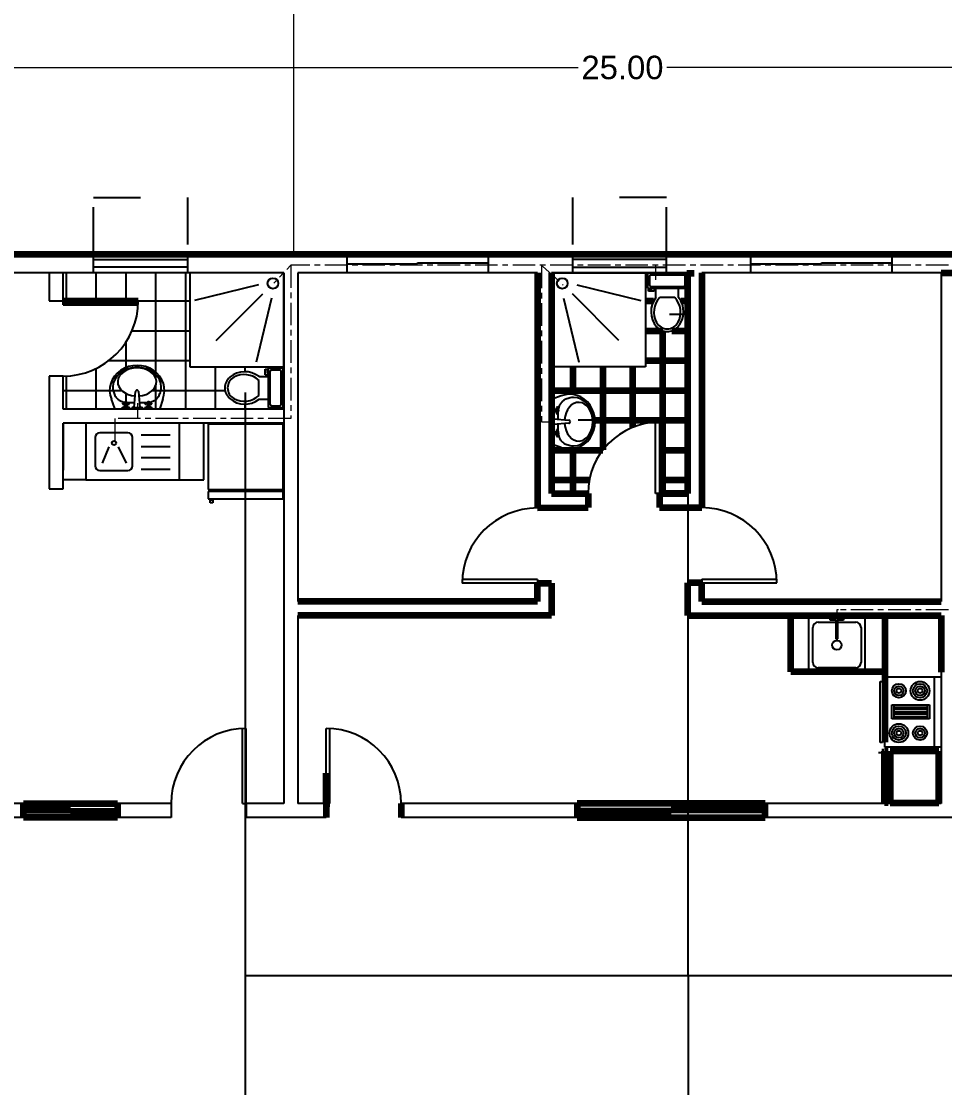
# Model space of a CAD drawing. Header units: millimetres. Extents: x 2391 to 3323, y 1596 to 2537.
# Drawn here: x 2955.67 to 2975.33, y 2192.77 to 2215.47 of the extents above; entities that cross this region are included whole.
import ezdxf

# ---------------------------------------------------------------- set-up
doc = ezdxf.new("R2010")
doc.units = ezdxf.units.MM
for name, pattern in [('ACAD_ISO08W100', [36, 24, -3, 6, -3]), ('DASHED2', [9.525, 6.35, -3.175]), ('JIS_02_1.0', [2, 1, -1])]:
    doc.linetypes.add(name, pattern=pattern)
for name, color, linetype in [('ASCENSORE - ELEVATOR', 160, 'Continuous'), ('BATH', 171, 'Continuous'), ('dimensions', 203, 'Continuous'), ('doors', 31, 'Continuous'), ('exterior wall', 140, 'Continuous'), ('furnitures', 40, 'Continuous'), ('interior wall', 191, 'Continuous'), ('Lightning text', 211, 'Continuous'), ('Plumbing symbols', 30, 'Continuous'), ('stairs', 123, 'Continuous'), ('windows', 241, 'Continuous')]:
    doc.layers.add(name, color=color, linetype=linetype)
doc.styles.get("Standard").update_dxf_attribs({"font": 'arial.ttf'})

msp = doc.modelspace()

# ---------------------------------------------------------------- linework, layer by layer
at = {"color": 0, "linetype": 'ByBlock'}
for p, q in [((2961.259, 2210.116), (2959.259, 2210.116)), ((2959.259, 2210.116), (2959.259, 2208.116)), ((2961.259, 2208.116), (2961.259, 2210.116)), ((2966.959, 2210.116), (2968.959, 2210.116)), ((2966.959, 2208.116), (2966.959, 2210.116)), ((2968.959, 2210.116), (2968.959, 2208.116)), ((2969.006, 2210.106), (2969.006, 2209.786)), ((2969.846, 2210.106), (2969.006, 2210.106)), ((2969.766, 2210.066), (2969.086, 2210.066)), ((2969.846, 2209.786), (2969.846, 2210.106)), ((2960.717, 2209.857), (2959.354, 2209.529)), ((2967.501, 2209.857), (2968.865, 2209.529)), ((2969.046, 2210.026), (2969.046, 2209.866)), ((2969.806, 2209.866), (2969.806, 2210.026)), ((2959.82, 2208.677), (2960.81, 2209.667)), ((2968.398, 2208.677), (2967.408, 2209.667)), ((2969.006, 2209.786), (2969.846, 2209.786)), ((2969.026, 2209.726), (2969.026, 2209.766)), ((2969.026, 2209.766), (2969.106, 2209.766)), ((2969.146, 2209.726), (2969.026, 2209.726)), ((2969.086, 2209.826), (2969.766, 2209.826)), ((2969.106, 2209.766), (2969.106, 2209.786)), ((2969.146, 2209.786), (2969.146, 2209.726)), ((2969.186, 2209.592), (2969.186, 2209.786)), ((2969.666, 2209.592), (2969.666, 2209.786)), ((2961, 2209.574), (2960.673, 2208.21)), ((2967.218, 2209.574), (2967.546, 2208.21)), ((2969.586, 2209.592), (2969.266, 2209.592)), ((2959.259, 2208.116), (2961.259, 2208.116)), ((2960.865, 2208.065), (2960.905, 2208.065)), ((2960.865, 2207.945), (2960.865, 2208.065)), ((2960.905, 2208.065), (2960.905, 2207.985)), ((2960.925, 2208.085), (2960.925, 2207.245)), ((2961.245, 2208.085), (2960.925, 2208.085)), ((2961.165, 2208.045), (2961.005, 2208.045)), ((2961.245, 2207.245), (2961.245, 2208.085)), ((2968.959, 2208.116), (2966.959, 2208.116)), ((2960.731, 2207.905), (2960.925, 2207.905)), ((2960.731, 2207.505), (2960.731, 2207.825)), ((2960.925, 2207.945), (2960.865, 2207.945)), ((2960.905, 2207.985), (2960.925, 2207.985)), ((2960.965, 2208.005), (2960.965, 2207.325)), ((2961.205, 2207.325), (2961.205, 2208.005)), ((2957.617, 2207.682), (2957.618, 2207.669)), ((2957.618, 2207.669), (2957.621, 2207.642)), ((2957.621, 2207.642), (2957.626, 2207.617)), ((2957.626, 2207.617), (2957.631, 2207.591)), ((2957.631, 2207.591), (2957.638, 2207.567)), ((2958.074, 2207.25), (2958.104, 2207.587)), ((2958.105, 2207.597), (2958.104, 2207.587)), ((2958.11, 2207.605), (2958.105, 2207.597)), ((2958.116, 2207.612), (2958.11, 2207.605)), ((2958.125, 2207.616), (2958.116, 2207.612)), ((2958.134, 2207.617), (2958.125, 2207.616)), ((2958.143, 2207.616), (2958.134, 2207.617)), ((2958.152, 2207.612), (2958.143, 2207.616)), ((2958.158, 2207.605), (2958.152, 2207.612)), ((2958.162, 2207.597), (2958.158, 2207.605)), ((2958.164, 2207.587), (2958.162, 2207.597)), ((2958.164, 2207.587), (2958.194, 2207.25)), ((2958.63, 2207.567), (2958.636, 2207.591)), ((2958.636, 2207.591), (2958.642, 2207.617)), ((2958.642, 2207.617), (2958.646, 2207.642)), ((2958.646, 2207.642), (2958.65, 2207.669)), ((2958.65, 2207.669), (2958.651, 2207.682)), ((2957.586, 2207.423), (2957.651, 2207.227)), ((2957.638, 2207.567), (2957.646, 2207.544)), ((2957.646, 2207.544), (2957.654, 2207.523)), ((2957.654, 2207.523), (2957.663, 2207.503)), ((2957.654, 2207.523), (2957.654, 2207.523)), ((2957.663, 2207.503), (2957.674, 2207.485)), ((2957.674, 2207.485), (2957.685, 2207.468)), ((2957.685, 2207.468), (2957.696, 2207.453)), ((2957.696, 2207.453), (2957.709, 2207.439)), ((2957.709, 2207.439), (2957.722, 2207.427)), ((2957.722, 2207.427), (2957.736, 2207.415)), ((2957.736, 2207.415), (2957.751, 2207.405)), ((2957.751, 2207.405), (2957.766, 2207.396)), ((2957.751, 2207.405), (2957.751, 2207.405)), ((2957.766, 2207.396), (2957.782, 2207.388)), ((2957.782, 2207.388), (2957.799, 2207.381)), ((2957.799, 2207.381), (2957.815, 2207.375)), ((2957.815, 2207.375), (2957.832, 2207.369)), ((2957.823, 2207.342), (2957.821, 2207.335)), ((2957.829, 2207.348), (2957.823, 2207.342)), ((2957.836, 2207.35), (2957.829, 2207.348)), ((2957.832, 2207.369), (2957.849, 2207.365)), ((2957.844, 2207.348), (2957.836, 2207.35)), ((2957.849, 2207.342), (2957.844, 2207.348)), ((2957.849, 2207.365), (2957.865, 2207.361)), ((2957.849, 2207.342), (2957.867, 2207.342)), ((2957.851, 2207.335), (2957.849, 2207.342)), ((2957.865, 2207.361), (2957.872, 2207.36)), ((2957.868, 2207.35), (2957.866, 2207.335)), ((2957.874, 2207.365), (2957.868, 2207.35)), ((2957.884, 2207.37), (2957.874, 2207.365)), ((2957.883, 2207.342), (2957.881, 2207.335)), ((2957.889, 2207.348), (2957.883, 2207.342)), ((2957.896, 2207.372), (2957.884, 2207.37)), ((2957.896, 2207.35), (2957.889, 2207.348)), ((2957.908, 2207.37), (2957.896, 2207.372)), ((2957.904, 2207.348), (2957.896, 2207.35)), ((2957.909, 2207.342), (2957.904, 2207.348)), ((2957.919, 2207.365), (2957.908, 2207.37)), ((2957.911, 2207.335), (2957.909, 2207.342)), ((2957.924, 2207.35), (2957.919, 2207.365)), ((2957.923, 2207.353), (2957.942, 2207.352)), ((2957.926, 2207.335), (2957.924, 2207.35)), ((2957.926, 2207.342), (2957.943, 2207.342)), ((2957.943, 2207.342), (2957.941, 2207.335)), ((2957.942, 2207.352), (2957.957, 2207.352)), ((2957.949, 2207.348), (2957.943, 2207.342)), ((2957.956, 2207.35), (2957.949, 2207.348)), ((2957.964, 2207.348), (2957.956, 2207.35)), ((2957.957, 2207.352), (2957.972, 2207.352)), ((2957.969, 2207.342), (2957.964, 2207.348)), ((2957.971, 2207.335), (2957.969, 2207.342)), ((2957.972, 2207.352), (2957.987, 2207.352)), ((2957.987, 2207.352), (2958.002, 2207.352)), ((2958.002, 2207.352), (2958.018, 2207.352)), ((2958.002, 2207.352), (2958.002, 2207.352)), ((2958.018, 2207.352), (2958.034, 2207.352)), ((2958.034, 2207.352), (2958.05, 2207.352)), ((2958.05, 2207.352), (2958.066, 2207.351)), ((2958.066, 2207.351), (2958.083, 2207.351)), ((2958.185, 2207.351), (2958.204, 2207.351)), ((2958.204, 2207.351), (2958.218, 2207.351)), ((2958.218, 2207.351), (2958.233, 2207.351)), ((2958.233, 2207.351), (2958.249, 2207.351)), ((2958.249, 2207.351), (2958.264, 2207.351)), ((2958.249, 2207.351), (2958.249, 2207.351)), ((2958.264, 2207.351), (2958.28, 2207.351)), ((2958.28, 2207.351), (2958.297, 2207.352)), ((2958.297, 2207.352), (2958.313, 2207.352)), ((2958.303, 2207.342), (2958.301, 2207.335)), ((2958.309, 2207.348), (2958.303, 2207.342)), ((2958.316, 2207.35), (2958.309, 2207.348)), ((2958.313, 2207.352), (2958.33, 2207.353)), ((2958.324, 2207.348), (2958.316, 2207.35)), ((2958.329, 2207.342), (2958.324, 2207.348)), ((2958.331, 2207.335), (2958.329, 2207.342)), ((2958.329, 2207.342), (2958.347, 2207.342)), ((2958.33, 2207.353), (2958.348, 2207.354)), ((2958.348, 2207.35), (2958.346, 2207.335)), ((2958.354, 2207.365), (2958.348, 2207.35)), ((2958.348, 2207.354), (2958.35, 2207.354)), ((2958.365, 2207.37), (2958.354, 2207.365)), ((2958.363, 2207.342), (2958.361, 2207.335)), ((2958.369, 2207.348), (2958.363, 2207.342)), ((2958.376, 2207.372), (2958.365, 2207.37)), ((2958.376, 2207.35), (2958.369, 2207.348)), ((2958.388, 2207.37), (2958.376, 2207.372)), ((2958.384, 2207.348), (2958.376, 2207.35)), ((2958.389, 2207.342), (2958.384, 2207.348)), ((2958.399, 2207.365), (2958.388, 2207.37)), ((2958.391, 2207.335), (2958.389, 2207.342)), ((2958.405, 2207.35), (2958.399, 2207.365)), ((2958.4, 2207.361), (2958.417, 2207.365)), ((2958.406, 2207.335), (2958.405, 2207.35)), ((2958.406, 2207.342), (2958.423, 2207.342)), ((2958.417, 2207.365), (2958.435, 2207.369)), ((2958.423, 2207.342), (2958.421, 2207.335)), ((2958.429, 2207.348), (2958.423, 2207.342)), ((2958.436, 2207.35), (2958.429, 2207.348)), ((2958.435, 2207.369), (2958.452, 2207.375)), ((2958.444, 2207.348), (2958.436, 2207.35)), ((2958.449, 2207.342), (2958.444, 2207.348)), ((2958.451, 2207.335), (2958.449, 2207.342)), ((2958.452, 2207.375), (2958.469, 2207.381)), ((2958.469, 2207.381), (2958.485, 2207.388)), ((2958.485, 2207.388), (2958.501, 2207.396)), ((2958.501, 2207.396), (2958.517, 2207.405)), ((2958.517, 2207.405), (2958.532, 2207.415)), ((2958.517, 2207.405), (2958.517, 2207.405)), ((2958.532, 2207.415), (2958.546, 2207.427)), ((2958.546, 2207.427), (2958.559, 2207.439)), ((2958.559, 2207.439), (2958.571, 2207.453)), ((2958.571, 2207.453), (2958.583, 2207.468)), ((2958.583, 2207.468), (2958.594, 2207.485)), ((2958.594, 2207.485), (2958.604, 2207.503)), ((2958.604, 2207.503), (2958.614, 2207.523)), ((2958.614, 2207.523), (2958.622, 2207.544)), ((2958.614, 2207.523), (2958.614, 2207.523)), ((2958.682, 2207.423), (2958.616, 2207.227)), ((2958.622, 2207.544), (2958.63, 2207.567)), ((2960.731, 2207.425), (2960.925, 2207.425)), ((2967.168, 2207.493), (2966.972, 2207.428)), ((2967.16, 2207.343), (2967.15, 2207.328)), ((2967.171, 2207.357), (2967.16, 2207.343)), ((2967.184, 2207.371), (2967.171, 2207.357)), ((2967.198, 2207.383), (2967.184, 2207.371)), ((2967.213, 2207.395), (2967.198, 2207.383)), ((2967.23, 2207.406), (2967.213, 2207.395)), ((2967.248, 2207.416), (2967.23, 2207.406)), ((2967.268, 2207.425), (2967.248, 2207.416)), ((2967.289, 2207.434), (2967.268, 2207.425)), ((2967.268, 2207.425), (2967.268, 2207.425)), ((2967.312, 2207.441), (2967.289, 2207.434)), ((2967.336, 2207.448), (2967.312, 2207.441)), ((2967.361, 2207.454), (2967.336, 2207.448)), ((2967.387, 2207.458), (2967.361, 2207.454)), ((2967.414, 2207.461), (2967.387, 2207.458)), ((2967.427, 2207.462), (2967.414, 2207.461)), ((2957.814, 2207.238), (2957.804, 2207.227)), ((2957.825, 2207.243), (2957.814, 2207.238)), ((2957.821, 2207.335), (2957.823, 2207.327)), ((2957.823, 2207.327), (2957.829, 2207.322)), ((2957.836, 2207.245), (2957.825, 2207.243)), ((2957.829, 2207.322), (2957.836, 2207.32)), ((2957.829, 2207.245), (2957.841, 2207.247)), ((2957.836, 2207.32), (2957.844, 2207.322)), ((2957.956, 2207.245), (2957.836, 2207.245)), ((2957.841, 2207.247), (2957.853, 2207.253)), ((2957.844, 2207.322), (2957.849, 2207.327)), ((2957.849, 2207.327), (2957.851, 2207.335)), ((2957.867, 2207.327), (2957.849, 2207.327)), ((2957.853, 2207.253), (2957.862, 2207.262)), ((2957.862, 2207.262), (2957.869, 2207.272)), ((2957.866, 2207.335), (2957.868, 2207.319)), ((2957.866, 2207.267), (2957.926, 2207.267)), ((2957.868, 2207.319), (2957.874, 2207.305)), ((2957.869, 2207.272), (2957.873, 2207.284)), ((2957.873, 2207.284), (2957.874, 2207.297)), ((2957.919, 2207.305), (2957.874, 2207.305)), ((2957.874, 2207.305), (2957.874, 2207.297)), ((2957.874, 2207.297), (2957.919, 2207.297)), ((2957.881, 2207.335), (2957.883, 2207.327)), ((2957.883, 2207.327), (2957.889, 2207.322)), ((2957.889, 2207.322), (2957.896, 2207.32)), ((2957.896, 2207.32), (2957.904, 2207.322)), ((2957.904, 2207.322), (2957.909, 2207.327)), ((2957.909, 2207.327), (2957.911, 2207.335)), ((2957.919, 2207.305), (2957.924, 2207.319)), ((2957.919, 2207.297), (2957.919, 2207.305)), ((2957.919, 2207.297), (2957.92, 2207.283)), ((2957.92, 2207.283), (2957.925, 2207.27)), ((2957.924, 2207.319), (2957.926, 2207.335)), ((2957.925, 2207.27), (2957.933, 2207.259)), ((2957.926, 2207.327), (2957.943, 2207.327)), ((2957.933, 2207.259), (2957.944, 2207.25)), ((2957.941, 2207.335), (2957.943, 2207.327)), ((2957.943, 2207.327), (2957.949, 2207.322)), ((2957.944, 2207.25), (2957.956, 2207.245)), ((2957.949, 2207.322), (2957.956, 2207.32)), ((2957.956, 2207.32), (2957.964, 2207.322)), ((2957.972, 2207.239), (2957.956, 2207.245)), ((2957.964, 2207.322), (2957.969, 2207.327)), ((2957.969, 2207.327), (2957.971, 2207.335)), ((2957.99, 2207.227), (2957.972, 2207.239)), ((2958.024, 2207.242), (2958.021, 2207.235)), ((2958.021, 2207.235), (2958.021, 2207.227)), ((2958.029, 2207.247), (2958.024, 2207.242)), ((2958.036, 2207.25), (2958.029, 2207.247)), ((2958.044, 2207.25), (2958.036, 2207.25)), ((2958.074, 2207.25), (2958.044, 2207.25)), ((2958.074, 2207.25), (2958.194, 2207.25)), ((2958.194, 2207.25), (2958.231, 2207.25)), ((2958.239, 2207.249), (2958.231, 2207.25)), ((2958.245, 2207.246), (2958.239, 2207.249)), ((2958.251, 2207.241), (2958.245, 2207.246)), ((2958.254, 2207.234), (2958.251, 2207.241)), ((2958.254, 2207.227), (2958.254, 2207.234)), ((2958.294, 2207.238), (2958.284, 2207.227)), ((2958.305, 2207.243), (2958.294, 2207.238)), ((2958.301, 2207.335), (2958.303, 2207.327)), ((2958.303, 2207.327), (2958.309, 2207.322)), ((2958.316, 2207.245), (2958.305, 2207.243)), ((2958.309, 2207.322), (2958.316, 2207.32)), ((2958.309, 2207.245), (2958.321, 2207.247)), ((2958.316, 2207.32), (2958.324, 2207.322)), ((2958.436, 2207.245), (2958.316, 2207.245)), ((2958.321, 2207.247), (2958.333, 2207.253)), ((2958.324, 2207.322), (2958.329, 2207.327)), ((2958.329, 2207.327), (2958.331, 2207.335)), ((2958.347, 2207.327), (2958.329, 2207.327)), ((2958.333, 2207.253), (2958.342, 2207.262)), ((2958.342, 2207.262), (2958.349, 2207.272)), ((2958.346, 2207.335), (2958.348, 2207.319)), ((2958.346, 2207.267), (2958.406, 2207.267)), ((2958.348, 2207.319), (2958.354, 2207.305)), ((2958.349, 2207.272), (2958.353, 2207.284)), ((2958.353, 2207.284), (2958.354, 2207.297)), ((2958.399, 2207.305), (2958.354, 2207.305)), ((2958.354, 2207.305), (2958.354, 2207.297)), ((2958.354, 2207.297), (2958.399, 2207.297)), ((2958.361, 2207.335), (2958.363, 2207.327)), ((2958.363, 2207.327), (2958.369, 2207.322)), ((2958.369, 2207.322), (2958.376, 2207.32)), ((2958.376, 2207.32), (2958.384, 2207.322)), ((2958.384, 2207.322), (2958.389, 2207.327)), ((2958.389, 2207.327), (2958.391, 2207.335)), ((2958.399, 2207.305), (2958.405, 2207.319)), ((2958.399, 2207.297), (2958.399, 2207.305)), ((2958.399, 2207.297), (2958.4, 2207.283)), ((2958.4, 2207.283), (2958.405, 2207.27)), ((2958.405, 2207.319), (2958.406, 2207.335)), ((2958.405, 2207.27), (2958.413, 2207.259)), ((2958.406, 2207.327), (2958.423, 2207.327)), ((2958.413, 2207.259), (2958.424, 2207.25)), ((2958.421, 2207.335), (2958.423, 2207.327)), ((2958.423, 2207.327), (2958.429, 2207.322)), ((2958.424, 2207.25), (2958.436, 2207.245)), ((2958.429, 2207.322), (2958.436, 2207.32)), ((2958.436, 2207.32), (2958.444, 2207.322)), ((2958.452, 2207.239), (2958.436, 2207.245)), ((2958.444, 2207.322), (2958.449, 2207.327)), ((2958.449, 2207.327), (2958.451, 2207.335)), ((2958.47, 2207.227), (2958.452, 2207.239)), ((2960.925, 2207.245), (2961.245, 2207.245)), ((2961.005, 2207.285), (2961.165, 2207.285)), ((2966.983, 2207.265), (2966.972, 2207.275)), ((2966.988, 2207.255), (2966.983, 2207.265)), ((2966.984, 2207.107), (2966.989, 2207.123)), ((2966.989, 2207.243), (2966.988, 2207.255)), ((2966.989, 2207.251), (2966.992, 2207.238)), ((2966.989, 2207.123), (2966.989, 2207.243)), ((2966.995, 2207.136), (2966.989, 2207.123)), ((2966.992, 2207.238), (2966.998, 2207.227)), ((2967.004, 2207.147), (2966.995, 2207.136)), ((2966.998, 2207.227), (2967.006, 2207.217)), ((2967.015, 2207.155), (2967.004, 2207.147)), ((2967.006, 2207.217), (2967.017, 2207.21)), ((2967.012, 2207.213), (2967.012, 2207.153)), ((2967.028, 2207.16), (2967.015, 2207.155)), ((2967.017, 2207.21), (2967.029, 2207.206)), ((2967.042, 2207.161), (2967.028, 2207.16)), ((2967.029, 2207.206), (2967.042, 2207.206)), ((2967.042, 2207.206), (2967.042, 2207.161)), ((2967.049, 2207.206), (2967.042, 2207.206)), ((2967.042, 2207.161), (2967.049, 2207.161)), ((2967.064, 2207.211), (2967.049, 2207.206)), ((2967.049, 2207.161), (2967.049, 2207.206)), ((2967.049, 2207.161), (2967.064, 2207.155)), ((2967.066, 2207.251), (2967.064, 2207.243)), ((2967.064, 2207.243), (2967.066, 2207.236)), ((2967.079, 2207.213), (2967.064, 2207.211)), ((2967.066, 2207.191), (2967.064, 2207.183)), ((2967.064, 2207.183), (2967.066, 2207.176)), ((2967.064, 2207.155), (2967.079, 2207.153)), ((2967.066, 2207.131), (2967.064, 2207.123)), ((2967.064, 2207.123), (2967.066, 2207.116)), ((2967.072, 2207.256), (2967.066, 2207.251)), ((2967.066, 2207.236), (2967.072, 2207.23)), ((2967.072, 2207.196), (2967.066, 2207.191)), ((2967.066, 2207.176), (2967.072, 2207.17)), ((2967.072, 2207.136), (2967.066, 2207.131)), ((2967.066, 2207.116), (2967.072, 2207.11)), ((2967.079, 2207.258), (2967.072, 2207.256)), ((2967.072, 2207.213), (2967.072, 2207.23)), ((2967.072, 2207.23), (2967.079, 2207.228)), ((2967.079, 2207.198), (2967.072, 2207.196)), ((2967.072, 2207.17), (2967.079, 2207.168)), ((2967.072, 2207.154), (2967.072, 2207.136)), ((2967.079, 2207.138), (2967.072, 2207.136)), ((2967.087, 2207.256), (2967.079, 2207.258)), ((2967.079, 2207.228), (2967.087, 2207.23)), ((2967.095, 2207.211), (2967.079, 2207.213)), ((2967.087, 2207.196), (2967.079, 2207.198)), ((2967.079, 2207.168), (2967.087, 2207.17)), ((2967.079, 2207.153), (2967.095, 2207.155)), ((2967.087, 2207.136), (2967.079, 2207.138)), ((2967.092, 2207.251), (2967.087, 2207.256)), ((2967.087, 2207.23), (2967.092, 2207.236)), ((2967.087, 2207.23), (2967.087, 2207.213)), ((2967.092, 2207.191), (2967.087, 2207.196)), ((2967.087, 2207.17), (2967.092, 2207.176)), ((2967.087, 2207.154), (2967.087, 2207.136)), ((2967.092, 2207.131), (2967.087, 2207.136)), ((2967.087, 2207.11), (2967.092, 2207.116)), ((2967.094, 2207.243), (2967.092, 2207.251)), ((2967.092, 2207.236), (2967.094, 2207.243)), ((2967.094, 2207.183), (2967.092, 2207.191)), ((2967.092, 2207.176), (2967.094, 2207.183)), ((2967.094, 2207.123), (2967.092, 2207.131)), ((2967.092, 2207.116), (2967.094, 2207.123)), ((2967.109, 2207.206), (2967.095, 2207.211)), ((2967.095, 2207.155), (2967.109, 2207.161)), ((2967.098, 2207.156), (2967.097, 2207.138)), ((2967.097, 2207.138), (2967.097, 2207.123)), ((2967.097, 2207.123), (2967.097, 2207.108)), ((2967.106, 2207.214), (2967.105, 2207.208)), ((2967.11, 2207.231), (2967.106, 2207.214)), ((2967.115, 2207.195), (2967.109, 2207.206)), ((2967.109, 2207.161), (2967.115, 2207.171)), ((2967.114, 2207.248), (2967.11, 2207.231)), ((2967.119, 2207.264), (2967.114, 2207.248)), ((2967.117, 2207.183), (2967.115, 2207.195)), ((2967.115, 2207.171), (2967.117, 2207.183)), ((2967.126, 2207.281), (2967.119, 2207.264)), ((2967.133, 2207.297), (2967.126, 2207.281)), ((2967.141, 2207.313), (2967.133, 2207.297)), ((2967.15, 2207.328), (2967.141, 2207.313)), ((2967.15, 2207.328), (2967.15, 2207.328)), ((2957.04, 2206.908), (2957.04, 2205.708)), ((2959.04, 2205.708), (2959.04, 2206.908)), ((2959.648, 2206.9), (2959.648, 2205.5)), ((2959.648, 2206.9), (2961.248, 2206.9)), ((2961.248, 2205.5), (2961.248, 2206.9)), ((2966.972, 2207.089), (2966.984, 2207.107)), ((2966.979, 2207.058), (2966.972, 2207.058)), ((2966.987, 2207.056), (2966.979, 2207.058)), ((2966.992, 2207.05), (2966.987, 2207.056)), ((2966.995, 2207.043), (2966.992, 2207.05)), ((2966.994, 2207.036), (2966.995, 2207.043)), ((2966.994, 2207.006), (2966.994, 2207.036)), ((2966.994, 2207.006), (2966.994, 2206.886)), ((2966.994, 2207.006), (2967.332, 2206.976)), ((2967.332, 2206.916), (2966.994, 2206.886)), ((2967.072, 2207.11), (2967.079, 2207.108)), ((2967.079, 2207.108), (2967.087, 2207.11)), ((2967.097, 2207.108), (2967.096, 2207.093)), ((2967.096, 2207.093), (2967.096, 2207.078)), ((2967.096, 2207.078), (2967.096, 2207.062)), ((2967.096, 2207.078), (2967.096, 2207.078)), ((2967.096, 2207.062), (2967.096, 2207.046)), ((2967.096, 2207.046), (2967.096, 2207.03)), ((2967.096, 2207.03), (2967.096, 2207.014)), ((2967.096, 2207.014), (2967.096, 2206.997)), ((2967.096, 2206.895), (2967.096, 2206.876)), ((2967.341, 2206.974), (2967.332, 2206.976)), ((2967.332, 2206.916), (2967.341, 2206.917)), ((2967.35, 2206.97), (2967.341, 2206.974)), ((2967.341, 2206.917), (2967.35, 2206.921)), ((2967.356, 2206.963), (2967.35, 2206.97)), ((2967.35, 2206.921), (2967.356, 2206.928)), ((2967.361, 2206.955), (2967.356, 2206.963)), ((2967.356, 2206.928), (2967.361, 2206.936)), ((2967.362, 2206.946), (2967.361, 2206.955)), ((2967.361, 2206.936), (2967.362, 2206.946)), ((2957.94, 2206.708), (2957.34, 2206.708)), ((2958.225, 2206.665), (2958.841, 2206.665)), ((2966.972, 2206.826), (2966.979, 2206.826)), ((2966.983, 2206.785), (2966.972, 2206.795)), ((2966.979, 2206.826), (2966.986, 2206.829)), ((2966.988, 2206.775), (2966.983, 2206.785)), ((2966.986, 2206.829), (2966.991, 2206.834)), ((2966.989, 2206.763), (2966.988, 2206.775)), ((2966.989, 2206.771), (2966.992, 2206.758)), ((2966.989, 2206.643), (2966.989, 2206.763)), ((2966.991, 2206.834), (2966.994, 2206.841)), ((2966.992, 2206.758), (2966.998, 2206.747)), ((2966.994, 2206.886), (2966.994, 2206.848)), ((2966.994, 2206.841), (2966.994, 2206.848)), ((2967.004, 2206.667), (2966.995, 2206.656)), ((2966.998, 2206.747), (2967.006, 2206.737)), ((2967.015, 2206.675), (2967.004, 2206.667)), ((2967.006, 2206.737), (2967.017, 2206.73)), ((2967.012, 2206.733), (2967.012, 2206.673)), ((2967.028, 2206.68), (2967.015, 2206.675)), ((2967.017, 2206.73), (2967.029, 2206.726)), ((2967.042, 2206.681), (2967.028, 2206.68)), ((2967.029, 2206.726), (2967.042, 2206.726)), ((2967.042, 2206.726), (2967.042, 2206.681)), ((2967.049, 2206.726), (2967.042, 2206.726)), ((2967.042, 2206.681), (2967.049, 2206.681)), ((2967.064, 2206.731), (2967.049, 2206.726)), ((2967.049, 2206.681), (2967.049, 2206.726)), ((2967.049, 2206.681), (2967.064, 2206.675)), ((2967.066, 2206.771), (2967.064, 2206.763)), ((2967.064, 2206.763), (2967.066, 2206.756)), ((2967.079, 2206.733), (2967.064, 2206.731)), ((2967.066, 2206.711), (2967.064, 2206.703)), ((2967.064, 2206.703), (2967.066, 2206.696)), ((2967.064, 2206.675), (2967.079, 2206.673)), ((2967.072, 2206.776), (2967.066, 2206.771)), ((2967.066, 2206.756), (2967.072, 2206.75)), ((2967.072, 2206.716), (2967.066, 2206.711)), ((2967.066, 2206.696), (2967.072, 2206.69)), ((2967.079, 2206.778), (2967.072, 2206.776)), ((2967.072, 2206.75), (2967.079, 2206.748)), ((2967.072, 2206.733), (2967.072, 2206.75)), ((2967.079, 2206.718), (2967.072, 2206.716)), ((2967.072, 2206.69), (2967.079, 2206.688)), ((2967.072, 2206.673), (2967.072, 2206.656)), ((2967.087, 2206.776), (2967.079, 2206.778)), ((2967.079, 2206.748), (2967.087, 2206.75)), ((2967.095, 2206.731), (2967.079, 2206.733)), ((2967.087, 2206.716), (2967.079, 2206.718)), ((2967.079, 2206.688), (2967.087, 2206.69)), ((2967.079, 2206.673), (2967.095, 2206.675)), ((2967.092, 2206.771), (2967.087, 2206.776)), ((2967.087, 2206.75), (2967.092, 2206.756)), ((2967.087, 2206.75), (2967.087, 2206.733)), ((2967.092, 2206.711), (2967.087, 2206.716)), ((2967.087, 2206.69), (2967.092, 2206.696)), ((2967.087, 2206.673), (2967.087, 2206.656)), ((2967.094, 2206.763), (2967.092, 2206.771)), ((2967.092, 2206.756), (2967.094, 2206.763)), ((2967.094, 2206.703), (2967.092, 2206.711)), ((2967.092, 2206.696), (2967.094, 2206.703)), ((2967.109, 2206.726), (2967.095, 2206.731)), ((2967.095, 2206.675), (2967.109, 2206.681)), ((2967.096, 2206.876), (2967.096, 2206.861)), ((2967.096, 2206.861), (2967.096, 2206.846)), ((2967.096, 2206.846), (2967.096, 2206.831)), ((2967.096, 2206.831), (2967.096, 2206.815)), ((2967.096, 2206.831), (2967.096, 2206.831)), ((2967.096, 2206.815), (2967.096, 2206.799)), ((2967.096, 2206.799), (2967.096, 2206.783)), ((2967.096, 2206.783), (2967.097, 2206.766)), ((2967.097, 2206.766), (2967.098, 2206.749)), ((2967.098, 2206.749), (2967.099, 2206.732)), ((2967.099, 2206.732), (2967.099, 2206.73)), ((2967.106, 2206.679), (2967.11, 2206.662)), ((2967.115, 2206.715), (2967.109, 2206.726)), ((2967.109, 2206.681), (2967.115, 2206.691)), ((2967.11, 2206.662), (2967.114, 2206.645)), ((2967.117, 2206.703), (2967.115, 2206.715)), ((2967.115, 2206.691), (2967.117, 2206.703)), ((2957.24, 2206.608), (2957.24, 2206.008)), ((2958.04, 2206.008), (2958.04, 2206.608)), ((2966.972, 2206.609), (2966.984, 2206.627)), ((2967.168, 2206.398), (2966.972, 2206.463)), ((2966.984, 2206.627), (2966.989, 2206.643)), ((2966.995, 2206.656), (2966.989, 2206.643)), ((2967.066, 2206.651), (2967.064, 2206.643)), ((2967.064, 2206.643), (2967.066, 2206.636)), ((2967.072, 2206.656), (2967.066, 2206.651)), ((2967.066, 2206.636), (2967.072, 2206.63)), ((2967.079, 2206.658), (2967.072, 2206.656)), ((2967.072, 2206.63), (2967.079, 2206.628)), ((2967.087, 2206.656), (2967.079, 2206.658)), ((2967.079, 2206.628), (2967.087, 2206.63)), ((2967.092, 2206.651), (2967.087, 2206.656)), ((2967.087, 2206.63), (2967.092, 2206.636)), ((2967.094, 2206.643), (2967.092, 2206.651)), ((2967.092, 2206.636), (2967.094, 2206.643)), ((2967.114, 2206.645), (2967.119, 2206.628)), ((2967.119, 2206.628), (2967.126, 2206.611)), ((2967.126, 2206.611), (2967.133, 2206.594)), ((2967.133, 2206.594), (2967.141, 2206.578)), ((2967.141, 2206.578), (2967.15, 2206.563)), ((2967.15, 2206.563), (2967.16, 2206.548)), ((2967.15, 2206.563), (2967.15, 2206.563)), ((2967.16, 2206.548), (2967.171, 2206.534)), ((2967.171, 2206.534), (2967.184, 2206.521)), ((2967.184, 2206.521), (2967.198, 2206.508)), ((2967.198, 2206.508), (2967.213, 2206.496)), ((2967.213, 2206.496), (2967.23, 2206.485)), ((2967.23, 2206.485), (2967.248, 2206.475)), ((2967.248, 2206.475), (2967.268, 2206.466)), ((2967.268, 2206.466), (2967.289, 2206.457)), ((2967.268, 2206.466), (2967.268, 2206.466)), ((2967.289, 2206.457), (2967.312, 2206.45)), ((2967.312, 2206.45), (2967.336, 2206.443)), ((2967.336, 2206.443), (2967.361, 2206.438)), ((2967.361, 2206.438), (2967.387, 2206.433)), ((2967.387, 2206.433), (2967.414, 2206.43)), ((2957.535, 2206.411), (2957.393, 2206.066)), ((2957.731, 2206.411), (2957.9, 2206.066)), ((2958.225, 2206.419), (2958.841, 2206.419)), ((2967.414, 2206.43), (2967.427, 2206.429)), ((2958.225, 2206.183), (2958.841, 2206.183)), ((2957.34, 2205.908), (2957.94, 2205.908)), ((2958.225, 2205.938), (2958.841, 2205.938)), ((2957.04, 2205.708), (2959.04, 2205.708)), ((2959.648, 2205.5), (2961.248, 2205.5)), ((2961.248, 2205.46), (2959.648, 2205.46)), ((2959.648, 2205.46), (2959.648, 2205.3)), ((2959.648, 2205.3), (2961.248, 2205.3)), ((2961.248, 2205.3), (2961.248, 2205.46)), ((2959.688, 2205.22), (2959.688, 2205.28)), ((2959.688, 2205.28), (2959.748, 2205.28)), ((2959.748, 2205.22), (2959.688, 2205.22)), ((2959.748, 2205.28), (2959.748, 2205.22)), ((2972.439, 2201.619), (2972.439, 2202.819)), ((2973.639, 2201.619), (2973.639, 2202.819)), ((2972.639, 2202.676), (2973.015, 2202.676)), ((2972.893, 2202.719), (2972.893, 2202.792)), ((2972.893, 2202.792), (2973.182, 2202.792)), ((2973.015, 2202.719), (2972.893, 2202.719)), ((2973.015, 2202.719), (2973.015, 2202.319)), ((2973.062, 2202.319), (2973.062, 2202.719)), ((2973.182, 2202.719), (2973.062, 2202.719)), ((2973.062, 2202.676), (2973.439, 2202.676)), ((2973.182, 2202.792), (2973.182, 2202.719)), ((2972.524, 2201.819), (2972.524, 2202.562)), ((2973.553, 2202.562), (2973.553, 2201.819)), ((2973.015, 2202.319), (2973.062, 2202.319)), ((2973.439, 2201.704), (2972.639, 2201.704)), ((2973.639, 2201.619), (2972.439, 2201.619)), ((2974.059, 2201.516), (2975.259, 2201.516)), ((2974.059, 2200.016), (2974.059, 2201.516)), ((2975.109, 2201.516), (2975.109, 2200.016)), ((2973.959, 2201.416), (2974.009, 2201.416)), ((2973.959, 2200.116), (2973.959, 2201.416)), ((2974.009, 2201.416), (2974.009, 2200.116)), ((2974.059, 2201.216), (2974.009, 2201.216)), ((2974.009, 2201.116), (2974.059, 2201.116)), ((2974.209, 2200.916), (2975.009, 2200.916)), ((2974.209, 2200.616), (2974.209, 2200.916)), ((2974.259, 2200.616), (2974.259, 2200.916)), ((2974.259, 2200.866), (2974.959, 2200.866)), ((2974.959, 2200.816), (2974.259, 2200.816)), ((2974.259, 2200.766), (2974.959, 2200.766)), ((2974.959, 2200.916), (2974.959, 2200.616)), ((2975.009, 2200.916), (2975.009, 2200.616)), ((2975.009, 2200.616), (2974.209, 2200.616)), ((2974.959, 2200.716), (2974.259, 2200.716)), ((2974.259, 2200.666), (2974.959, 2200.666)), ((2974.009, 2200.416), (2974.059, 2200.416)), ((2974.059, 2200.316), (2974.009, 2200.316)), ((2974.009, 2200.116), (2973.959, 2200.116)), ((2975.259, 2200.016), (2974.059, 2200.016))]:
    msp.add_line(p, q, dxfattribs=at)
for centre, radius in [((2961.028, 2209.891), 0.113), ((2967.19, 2209.891), 0.113), ((2957.643, 2206.492), 0.0446), ((2973.039, 2202.188, 6.286), 0.1), ((2974.359, 2201.216), 0.15), ((2974.359, 2201.216), 0.1), ((2974.359, 2201.216), 0.05), ((2974.809, 2201.216), 0.2), ((2974.809, 2201.216), 0.15), ((2974.809, 2201.216), 0.1), ((2974.809, 2201.216), 0.05), ((2974.359, 2200.316), 0.2), ((2974.359, 2200.316), 0.15), ((2974.359, 2200.316), 0.1), ((2974.359, 2200.316), 0.05), ((2974.809, 2200.316), 0.15), ((2974.809, 2200.316), 0.1), ((2974.809, 2200.316), 0.05)]:
    msp.add_circle(centre, radius, dxfattribs=at)
for centre, radius, start, end in [((2969.081, 2210.031), 0.0354, 81.8699, 188.1301), ((2969.771, 2210.031), 0.0354, 351.8699, 98.1301), ((2969.081, 2209.861), 0.0354, 171.8699, 278.1301), ((2969.771, 2209.861), 0.0354, 261.8699, 8.1301), ((2969.567, 2209.289), 0.487, 141.4691, 221.0789), ((2969.594, 2209.279), 0.453, 136.3677, 209.5765), ((2969.258, 2209.279), 0.453, 330.4233, 43.6321), ((2969.285, 2209.289), 0.487, 318.9209, 38.5307), ((2969.426, 2209.184), 0.26, 209.5765, 330.4233), ((2969.426, 2209.166), 0.3, 221.0789, 318.9209), ((2961, 2208.01), 0.0354, 81.8699, 188.1301), ((2961.17, 2208.01), 0.0354, 351.8699, 98.1301), ((2960.305, 2207.665), 0.3, 131.0789, 228.9209), ((2960.323, 2207.665), 0.26, 119.5765, 240.4233), ((2960.428, 2207.524), 0.487, 51.4691, 131.0789), ((2960.419, 2207.497), 0.453, 46.3677, 119.5765), ((2960.428, 2207.805), 0.487, 228.9209, 308.5307), ((2960.419, 2207.833), 0.453, 240.4233, 313.6321), ((2961, 2207.32), 0.0354, 171.8699, 278.1301), ((2961.17, 2207.32), 0.0354, 261.8699, 8.1301), ((2957.34, 2206.608), 0.1, 90, 180), ((2957.94, 2206.608), 0.1, 360, 90), ((2957.34, 2206.008), 0.1, 180, 270), ((2957.94, 2206.008), 0.1, 270, 0), ((2972.639, 2202.562), 0.114, 90, 180), ((2973.439, 2202.562), 0.114, 0, 90), ((2972.639, 2201.819), 0.114, 180, 270), ((2973.439, 2201.819), 0.114, 270, 0)]:
    msp.add_arc(centre, radius, start, end, dxfattribs=at)
for centre, major_axis, ratio, start_param, end_param in [((2958.134, 2207.609), (-0.584, 0), 0.916316, 2.786438, 6.63834), ((2958.134, 2207.682), (-0.517, 0), 0.815274, 3.141593, 6.283185), ((2958.134, 2207.793), (-0.412, 0), 0.730435, 1.664123, 7.760732), ((2967.354, 2206.946), (0, 0.584), 0.916316, 2.786438, 6.63834), ((2967.538, 2206.946), (0, 0.412), 0.730435, 1.664123, 7.760732), ((2967.427, 2206.946), (0, 0.517), 0.815274, 3.141593, 6.283185)]:
    msp.add_ellipse(centre, major_axis=major_axis, ratio=ratio, start_param=start_param, end_param=end_param, dxfattribs=at)
at = {"layer": 'ASCENSORE - ELEVATOR'}
for p, q in [((2969.872, 2209.229), (2969.477, 2209.229)), ((2969.872, 2195.151), (2969.872, 2209.229)), ((2960.438, 2207.567), (2960.438, 2203.237)), ((2969.859, 2206.977), (2967.53, 2206.977)), ((2960.438, 2203.237), (2960.438, 2195.151)), ((2960.438, 2195.151), (2979.305, 2195.151)), ((2960.438, 2195.151), (2960.438, 2183.277)), ((2969.872, 2195.151), (2969.872, 2181.517))]:
    msp.add_line(p, q, dxfattribs=at)
at = {"layer": 'BATH', "linetype": 'Continuous'}
for p, q in [((2956.63, 2209.516), (2956.63, 2210.116)), ((2957.265, 2209.516), (2957.265, 2210.116)), ((2957.9, 2209.516), (2957.9, 2210.116)), ((2958.535, 2207.948), (2958.535, 2210.116)), ((2959.17, 2207.216), (2959.17, 2210.116)), ((2956.559, 2209.517), (2959.259, 2209.517)), ((2958.028, 2208.882), (2959.259, 2208.882)), ((2957.9, 2208.058), (2957.9, 2208.642)), ((2957.265, 2207.216), (2957.265, 2208.08)), ((2957.534, 2208.247), (2959.259, 2208.247)), ((2957.9, 2208.04), (2957.9, 2208.058)), ((2959.805, 2207.216), (2959.805, 2208.116)), ((2960.44, 2208.01), (2960.44, 2208.116)), ((2961.075, 2208.085), (2961.075, 2208.116)), ((2956.63, 2207.216), (2956.63, 2207.917)), ((2958.535, 2207.861), (2958.535, 2207.948)), ((2956.559, 2207.612), (2957.627, 2207.612)), ((2957.627, 2207.612), (2957.805, 2207.612)), ((2958.463, 2207.612), (2958.641, 2207.612)), ((2958.535, 2207.418), (2958.535, 2207.724)), ((2958.641, 2207.612), (2960.01, 2207.612)), ((2961.245, 2207.612), (2961.259, 2207.612)), ((2957.9, 2207.372), (2957.9, 2207.545)), ((2958.535, 2207.216), (2958.535, 2207.418)), ((2957.9, 2207.216), (2957.9, 2207.245)), ((2960.44, 2207.216), (2960.44, 2207.319)), ((2961.075, 2207.216), (2961.075, 2207.245))]:
    msp.add_line(p, q, dxfattribs=at)
at = {"layer": 'BATH', "linetype": 'Continuous', "lineweight": 100}
for p, q in [((2968.959, 2209.517), (2969.136, 2209.517)), ((2969.715, 2209.517), (2969.859, 2209.517)), ((2968.959, 2208.882), (2969.33, 2208.882)), ((2969.33, 2205.416), (2969.33, 2208.882)), ((2969.521, 2208.882), (2969.859, 2208.882)), ((2967.425, 2207.525), (2967.425, 2208.116)), ((2968.06, 2206.35), (2968.06, 2208.116)), ((2968.695, 2206.827), (2968.695, 2208.116)), ((2968.959, 2208.247), (2969.859, 2208.247)), ((2966.959, 2207.612), (2969.859, 2207.612)), ((2967.889, 2206.977), (2969.859, 2206.977)), ((2966.959, 2206.342), (2968.054, 2206.342)), ((2967.425, 2205.416), (2967.425, 2206.366)), ((2969.259, 2206.342), (2969.859, 2206.342)), ((2966.959, 2205.707), (2967.767, 2205.707)), ((2969.259, 2205.707), (2969.859, 2205.707))]:
    msp.add_line(p, q, dxfattribs=at)
at = {"layer": 'dimensions', "lineweight": 13}
for p, q in [((2948.652, 2214.485), (2967.529, 2214.485)), ((2988.292, 2214.485), (2969.415, 2214.485))]:
    msp.add_line(p, q, dxfattribs=at)
at = {"layer": 'doors'}
for p, q in [((2956.559, 2209.516), (2958.159, 2209.516)), ((2956.559, 2209.436), (2956.559, 2209.516)), ((2956.559, 2209.436), (2958.157, 2209.436)), ((2969.179, 2205.416), (2969.179, 2206.934)), ((2969.259, 2206.936), (2969.259, 2205.416)), ((2969.259, 2205.416), (2969.179, 2205.416)), ((2969.259, 2205.416), (2969.179, 2205.416)), ((2966.659, 2203.509), (2965.059, 2203.509)), ((2966.659, 2203.589), (2965.061, 2203.589)), ((2966.659, 2203.589), (2966.659, 2203.509)), ((2970.159, 2203.596), (2971.757, 2203.596)), ((2970.159, 2203.596), (2970.159, 2203.516)), ((2970.159, 2203.516), (2971.759, 2203.516)), ((2960.379, 2198.816), (2960.379, 2200.414)), ((2960.459, 2198.816), (2960.459, 2200.416)), ((2962.159, 2198.816), (2962.159, 2200.416)), ((2962.239, 2198.816), (2962.239, 2200.414)), ((2960.379, 2198.816), (2960.459, 2198.816))]:
    msp.add_line(p, q, dxfattribs=at)
at = {"layer": 'doors', "lineweight": 100}
for p, q in [((2956.559, 2209.516), (2958.159, 2209.516)), ((2962.159, 2198.816), (2962.159, 2199.463)), ((2962.159, 2198.816), (2962.239, 2198.816))]:
    msp.add_line(p, q, dxfattribs=at)
at = {"layer": 'doors'}
for centre, radius, start, end in [((2956.559, 2209.516), 1.6, 270, 0), ((2969.259, 2205.416), 1.52, 90, 180), ((2966.659, 2203.509), 1.6, 90, 180), ((2970.159, 2203.516), 1.6, 0, 90), ((2960.459, 2198.816), 1.6, 90, 180), ((2962.159, 2198.816), 1.6, 0, 90)]:
    msp.add_arc(centre, radius, start, end, dxfattribs=at)
at = {"layer": 'exterior wall', "lineweight": 100}
msp.add_line((2948.209, 2210.516), (2988.609, 2210.516), dxfattribs=at)
at = {"layer": 'exterior wall'}
for p, q in [((2961.259, 2210.116), (2954.569, 2210.116)), ((2966.659, 2210.116), (2961.559, 2210.116)), ((2969.859, 2210.116), (2966.959, 2210.116)), ((2975.259, 2210.116), (2970.159, 2210.116))]:
    msp.add_line(p, q, dxfattribs=at)
at = {"layer": 'furnitures'}
for p, q in [((2959.559, 2205.708), (2959.559, 2206.916)), ((2957.04, 2205.708), (2956.559, 2205.708)), ((2959.04, 2205.708), (2959.559, 2205.708))]:
    msp.add_line(p, q, dxfattribs=at)
at = {"layer": 'furnitures', "lineweight": 100}
for p, q in [((2972.059, 2201.619), (2972.059, 2202.819)), ((2974.059, 2202.816), (2974.059, 2200.121)), ((2974.059, 2201.619), (2972.059, 2201.619)), ((2973.995, 2199.879), (2973.995, 2199.919)), ((2973.995, 2199.919), (2974.035, 2199.919)), ((2974.035, 2199.879), (2973.995, 2199.879)), ((2974.035, 2199.919), (2974.035, 2199.879)), ((2974.053, 2198.829), (2974.053, 2199.929)), ((2974.133, 2199.929), (2974.053, 2199.929)), ((2974.133, 2199.929), (2974.133, 2198.829)), ((2974.173, 2199.929), (2974.173, 2198.829)), ((2975.213, 2199.929), (2974.173, 2199.929)), ((2975.213, 2198.829), (2975.213, 2199.929)), ((2974.133, 2198.829), (2974.053, 2198.829)), ((2974.173, 2198.829), (2975.213, 2198.829))]:
    msp.add_line(p, q, dxfattribs=at)
at = {"layer": 'interior wall'}
for p, q in [((2956.259, 2210.116), (2956.259, 2209.516)), ((2956.559, 2209.516), (2956.559, 2210.116)), ((2961.259, 2210.116), (2961.259, 2198.816)), ((2961.259, 2210.116), (2961.259, 2206.916)), ((2961.559, 2210.116), (2961.559, 2203.116)), ((2975.259, 2210.116), (2975.259, 2203.116)), ((2956.259, 2209.516), (2956.559, 2209.516)), ((2956.259, 2207.916), (2956.259, 2205.516)), ((2956.559, 2207.916), (2956.259, 2207.916)), ((2956.559, 2207.216), (2956.559, 2207.916)), ((2961.259, 2207.216), (2956.559, 2207.216)), ((2961.259, 2206.916), (2956.559, 2206.916)), ((2956.559, 2205.516), (2956.559, 2206.916)), ((2956.559, 2206.916), (2956.559, 2205.916)), ((2956.259, 2205.516), (2956.559, 2205.516)), ((2961.559, 2202.816), (2961.559, 2198.816)), ((2975.259, 2202.816), (2975.259, 2198.816)), ((2958.859, 2198.816), (2954.569, 2198.816)), ((2958.859, 2198.816), (2958.859, 2198.516)), ((2961.259, 2198.816), (2960.459, 2198.816)), ((2960.459, 2198.816), (2960.459, 2198.516)), ((2962.239, 2198.816), (2961.559, 2198.816)), ((2975.259, 2198.816), (2963.759, 2198.816)), ((2958.859, 2198.516), (2948.609, 2198.516)), ((2962.159, 2198.516), (2960.459, 2198.516)), ((2976.359, 2198.516), (2963.759, 2198.516))]:
    msp.add_line(p, q, dxfattribs=at)
at = {"layer": 'interior wall', "lineweight": 100}
for p, q in [((2966.659, 2210.116), (2966.659, 2205.116)), ((2966.959, 2210.116), (2966.959, 2205.416)), ((2969.859, 2210.116), (2969.859, 2205.416)), ((2970.159, 2210.116), (2970.159, 2205.116)), ((2966.959, 2205.416), (2967.739, 2205.416)), ((2967.739, 2205.416), (2967.739, 2205.116)), ((2969.859, 2205.416), (2969.259, 2205.416)), ((2969.259, 2205.416), (2969.859, 2205.416)), ((2969.259, 2205.416), (2969.259, 2205.116)), ((2966.659, 2205.109), (2967.739, 2205.116)), ((2966.659, 2205.109), (2966.659, 2205.116)), ((2969.259, 2205.116), (2970.159, 2205.116)), ((2966.659, 2203.116), (2966.659, 2203.509)), ((2966.659, 2203.509), (2966.959, 2203.509)), ((2966.959, 2203.509), (2966.959, 2202.816)), ((2969.859, 2203.516), (2969.859, 2202.816)), ((2970.159, 2203.516), (2969.859, 2203.516)), ((2970.159, 2203.116), (2970.159, 2203.516)), ((2966.659, 2203.116), (2961.559, 2203.116)), ((2970.159, 2203.116), (2975.259, 2203.116)), ((2966.959, 2202.816), (2961.559, 2202.816)), ((2969.859, 2202.816), (2975.259, 2202.816)), ((2975.259, 2202.816), (2975.259, 2201.616)), ((2962.159, 2198.816), (2962.159, 2198.516)), ((2963.759, 2198.816), (2963.759, 2198.516))]:
    msp.add_line(p, q, dxfattribs=at)
at = {"layer": 'Lightning text', "linetype": 'ByBlock', "lineweight": 13, "ltscale": 0.02}
msp.add_line((2961.472, 2210.516), (2961.472, 2218.516), dxfattribs=at)
at = {"layer": 'Plumbing symbols', "linetype": 'DASHED2', "lineweight": 13, "ltscale": 0.02}
msp.add_line((2961.409, 2210.279), (2961.05, 2209.897), dxfattribs=at)
at = {"layer": 'Plumbing symbols', "linetype": 'ACAD_ISO08W100', "lineweight": 13, "ltscale": 0.02}
for p, q in [((2975.414, 2210.279), (2961.409, 2210.279)), ((2961.409, 2210.279), (2961.409, 2207.011)), ((2966.751, 2210.266), (2966.751, 2206.94)), ((2966.767, 2210.26), (2967.209, 2209.855)), ((2969.178, 2210.273), (2969.178, 2209.965)), ((2958.144, 2207.339), (2958.144, 2207.005)), ((2961.409, 2207.011), (2957.661, 2207.011)), ((2957.661, 2207.011), (2957.661, 2206.511)), ((2966.751, 2206.94), (2967.015, 2206.94)), ((2973.07, 2202.94), (2973.039, 2202.94)), ((2973.039, 2202.94), (2973.039, 2202.38)), ((2975.414, 2202.94), (2973.07, 2202.94))]:
    msp.add_line(p, q, dxfattribs=at)
at = {"layer": 'stairs', "lineweight": 100}
msp.add_line((2975.259, 2210.116), (2975.559, 2210.116), dxfattribs=at)
at = {"layer": 'windows', "linetype": 'JIS_02_1.0'}
for p, q in [((2957.205, 2210.516), (2957.205, 2211.716)), ((2957.205, 2211.716), (2959.205, 2211.716)), ((2959.205, 2211.716), (2959.205, 2210.516)), ((2969.409, 2211.716), (2967.409, 2211.716)), ((2967.409, 2211.716), (2967.409, 2210.516)), ((2969.409, 2210.516), (2969.409, 2211.716))]:
    msp.add_line(p, q, dxfattribs=at)
at = {"layer": 'windows'}
for p, q in [((2957.205, 2210.116), (2957.205, 2210.516)), ((2957.205, 2210.516), (2959.205, 2210.516)), ((2957.205, 2210.396), (2959.205, 2210.396)), ((2959.205, 2210.516), (2959.205, 2210.116)), ((2962.609, 2210.116), (2962.609, 2210.516)), ((2965.609, 2210.516), (2962.609, 2210.516)), ((2962.609, 2210.306), (2964.109, 2210.306)), ((2964.109, 2210.306), (2964.109, 2210.326)), ((2964.109, 2210.326), (2965.609, 2210.326)), ((2965.609, 2210.516), (2965.609, 2210.116)), ((2967.409, 2210.516), (2967.409, 2210.116)), ((2969.409, 2210.516), (2967.409, 2210.516)), ((2969.409, 2210.396), (2967.409, 2210.396)), ((2969.409, 2210.116), (2969.409, 2210.516)), ((2971.209, 2210.116), (2971.209, 2210.516)), ((2974.209, 2210.516), (2971.209, 2210.516)), ((2971.209, 2210.306), (2972.709, 2210.306)), ((2972.709, 2210.306), (2972.709, 2210.326)), ((2972.709, 2210.326), (2974.209, 2210.326)), ((2974.209, 2210.516), (2974.209, 2210.116)), ((2959.205, 2210.236), (2957.205, 2210.236)), ((2959.205, 2210.116), (2957.205, 2210.116)), ((2965.609, 2210.116), (2962.609, 2210.116)), ((2967.409, 2210.236), (2969.409, 2210.236)), ((2967.409, 2210.116), (2969.409, 2210.116)), ((2974.209, 2210.116), (2971.209, 2210.116))]:
    msp.add_line(p, q, dxfattribs=at)
at = {"layer": 'windows', "lineweight": 100}
for p, q in [((2969.846, 2210.106), (2969.996, 2210.106)), ((2955.714, 2198.516), (2955.714, 2198.816)), ((2955.714, 2198.816), (2957.714, 2198.816)), ((2957.714, 2198.816), (2957.714, 2198.516)), ((2971.509, 2198.816), (2967.509, 2198.816)), ((2967.509, 2198.816), (2967.509, 2198.516)), ((2971.509, 2198.516), (2971.509, 2198.816)), ((2955.714, 2198.676), (2956.714, 2198.676)), ((2957.714, 2198.516), (2955.714, 2198.516)), ((2956.714, 2198.676), (2956.714, 2198.656)), ((2956.714, 2198.656), (2957.714, 2198.656)), ((2969.509, 2198.656), (2967.509, 2198.656)), ((2967.509, 2198.516), (2971.509, 2198.516)), ((2971.509, 2198.676), (2969.509, 2198.676)), ((2969.509, 2198.676), (2969.509, 2198.656))]:
    msp.add_line(p, q, dxfattribs=at)

# ---------------------------------------------------------------- texts
at = {"layer": 'dimensions', "lineweight": 13, "insert": (2968.472, 2214.485), "char_height": 0.5, "attachment_point": 5}
msp.add_mtext('\\A1;25.00', dxfattribs=at)

doc.saveas('drawing.dxf')
